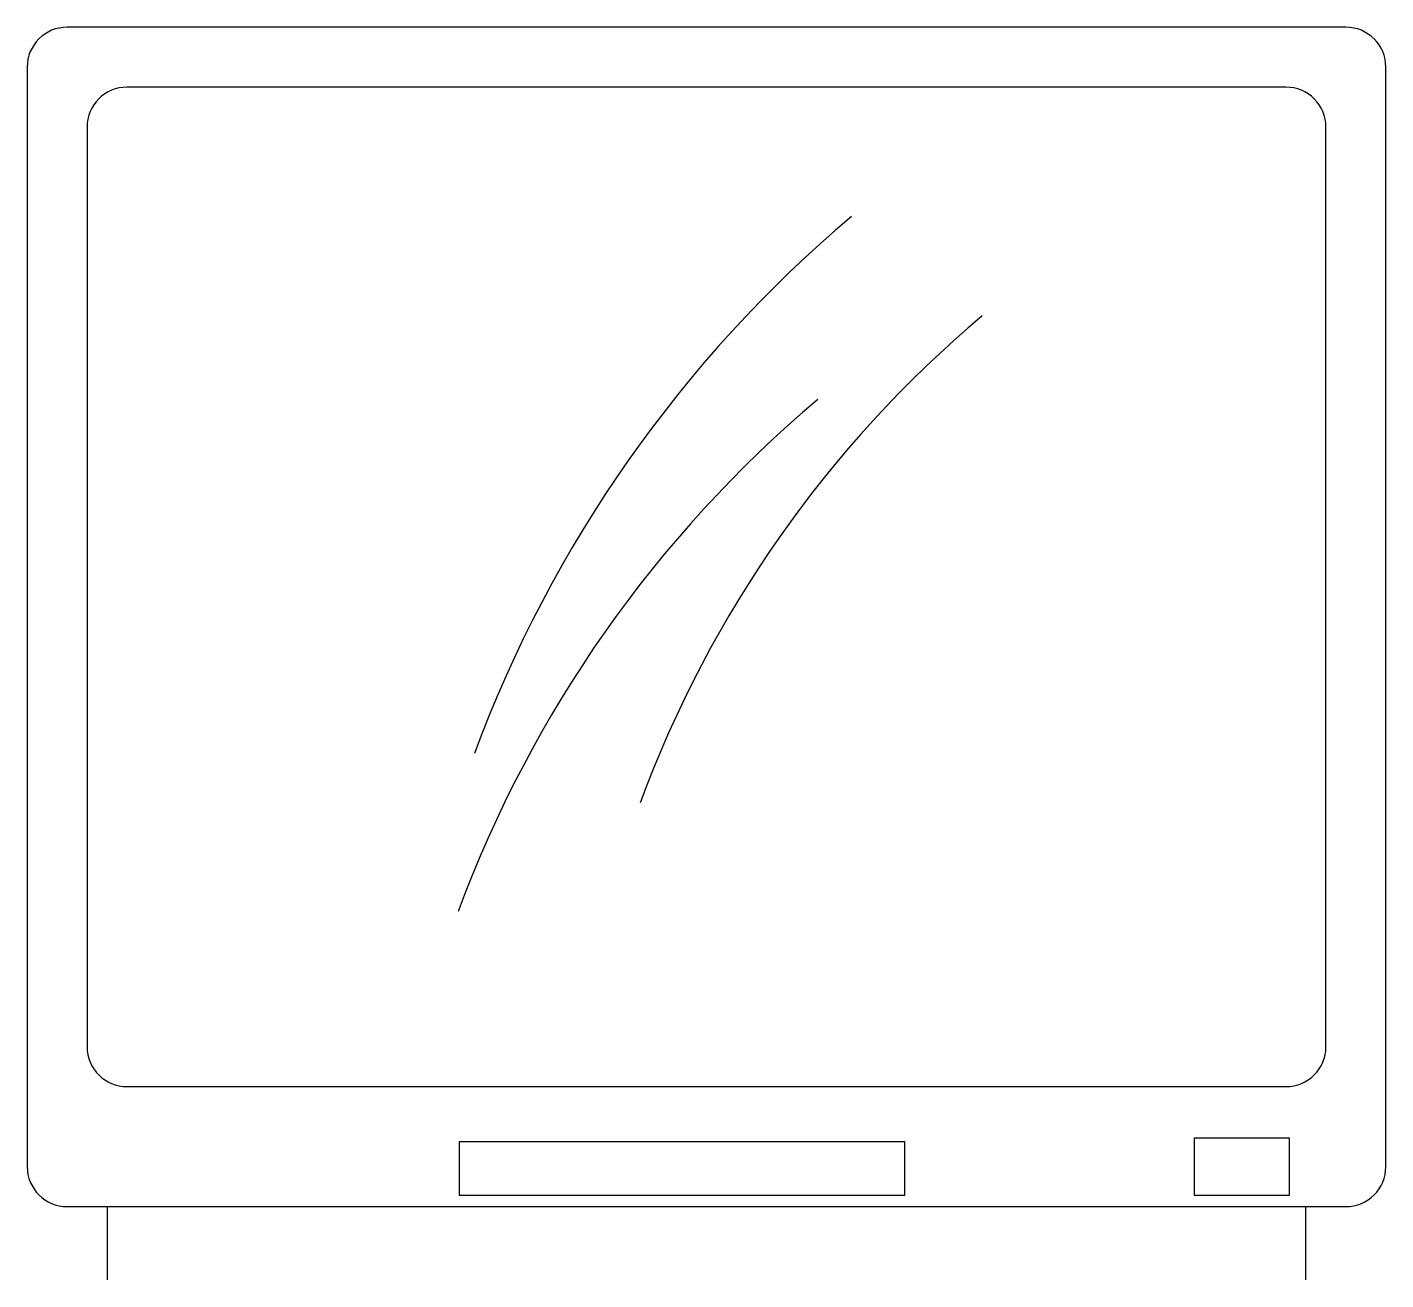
# Model space of a CAD drawing. Extents: x -6.19 to -5.51, y 4.533 to 5.16.
import ezdxf

# ---------------------------------------------------------------- set-up
doc = ezdxf.new("R2010")
doc.units = 0
doc.header["$LTSCALE"] = 0.5
doc.header["$MEASUREMENT"] = 0
doc.layers.add('AMBIENTACAO', color=31, linetype='CONTINUOUS')

msp = doc.modelspace()

# ---------------------------------------------------------------- linework, layer by layer
at = {"layer": 'AMBIENTACAO'}
for p, q in [((-5.52989, 5.16002), (-6.16989, 5.16002)), ((-6.18989, 5.14002), (-6.18989, 4.59002)), ((-5.50989, 4.59002), (-5.50989, 5.14002)), ((-5.55989, 5.13002), (-6.13989, 5.13002)), ((-6.15989, 5.11002), (-6.15989, 4.65002)), ((-5.53989, 4.65002), (-5.53989, 5.11002)), ((-6.13989, 4.63002), (-5.55989, 4.63002)), ((-6.16989, 4.57002), (-5.52989, 4.57002)), ((-6.14989, 4.57002), (-6.14989, 4.53337)), ((-5.54989, 4.53337), (-5.54989, 4.57002))]:
    msp.add_line(p, q, dxfattribs=at)
for points in [[(-5.60579, 4.60431), (-5.60579, 4.57574), (-5.55813, 4.57574), (-5.55813, 4.60431)], [(-5.97367, 4.6024), (-5.97367, 4.57574), (-5.75065, 4.57574), (-5.75065, 4.6024)]]:
    msp.add_lwpolyline(points, close=True, dxfattribs=at)
for centre, radius, start, end in [((-6.16989, 5.14002), 0.02, 90, 180), ((-5.52989, 5.14002), 0.02, 360, 90), ((-6.13989, 5.11002), 0.02, 90, 180), ((-5.55989, 5.11002), 0.02, 0, 90), ((-5.36267, 4.57335), 0.64338, 130.12884, 159.68694), ((-5.33599, 4.56954), 0.58338, 130.12884, 159.68694), ((-5.39889, 4.50477), 0.61338, 130.12884, 159.68694), ((-6.13989, 4.65002), 0.02, 180, 270), ((-5.55989, 4.65002), 0.02, 270, 0), ((-6.16989, 4.59002), 0.02, 180, 270), ((-5.52989, 4.59002), 0.02, 270, 0)]:
    msp.add_arc(centre, radius, start, end, dxfattribs=at)

doc.saveas('drawing.dxf')
